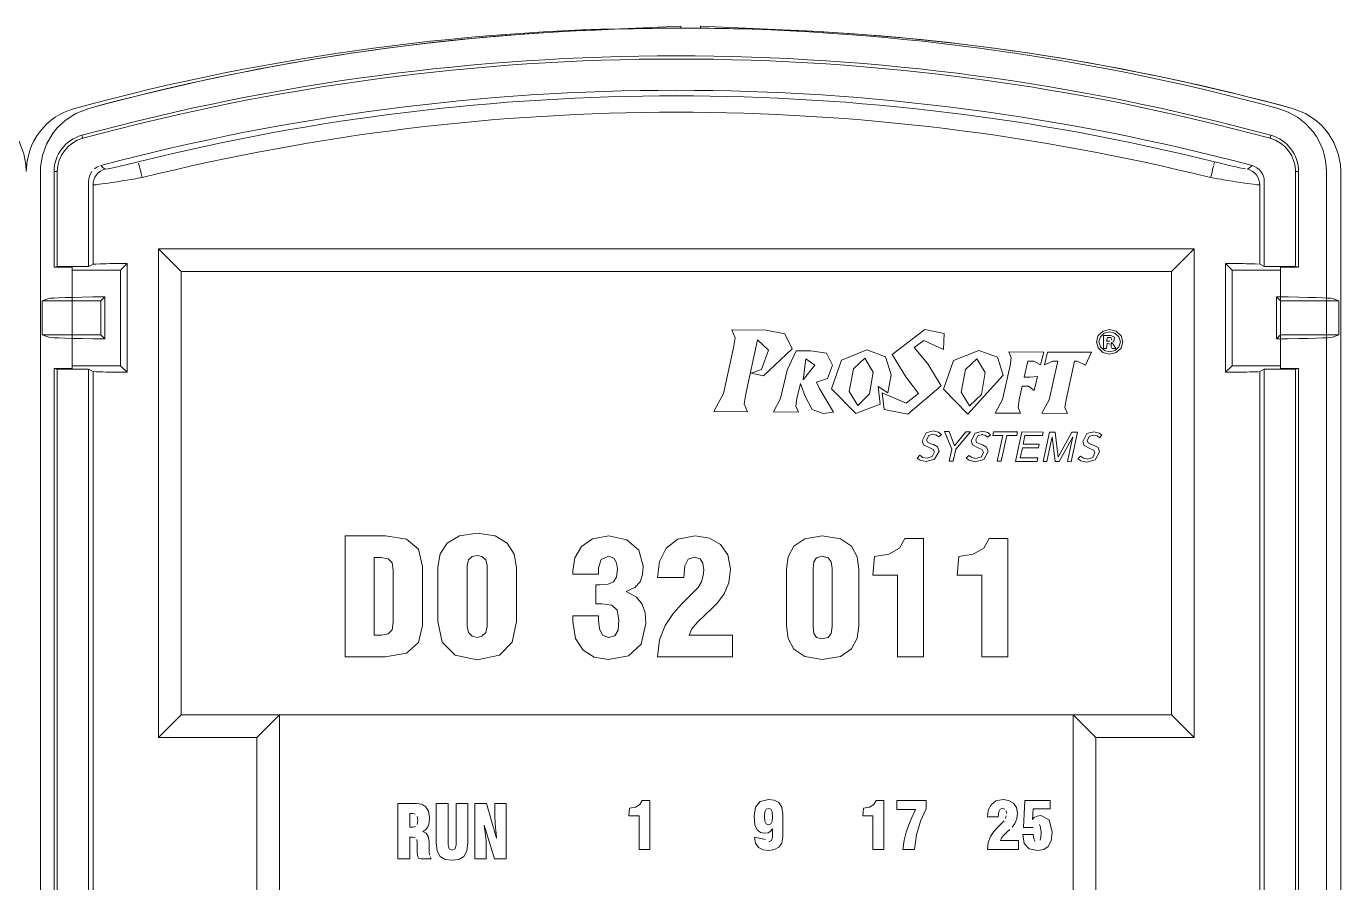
# Model space of a CAD drawing. Header units: millimetres. Extents: x -6000 to 26000, y -6000 to 26000.
# Drawn here: x 142.17 to 147.75, y -4325.2 to -4321.56 of the extents above; entities that cross this region are included whole.
import ezdxf

# ---------------------------------------------------------------- set-up
doc = ezdxf.new("R2010")
doc.units = ezdxf.units.MM
doc.header["$MEASUREMENT"] = 0
doc.layers.add('Чертеж и Рисунок_Ном._пера__1', color=7, linetype='Continuous', lineweight=15)
doc.layers.add('Чертеж и Рисунок_Ном._пера__7', color=7, linetype='Continuous', lineweight=15)

msp = doc.modelspace()

# ---------------------------------------------------------------- linework, layer by layer
at = {"layer": 'Чертеж и Рисунок_Ном._пера__1', "color": 7, "linetype": 'Continuous', "lineweight": 15, "flags": 128}
for points in [[(145.3943, -4322.8662), (145.3151, -4322.8499), (145.1684, -4322.8492), (145.1823, -4322.8819), (145.1758, -4322.9255), (145.1327, -4323.1195), (145.0915, -4323.1956), (145.2353, -4323.1963), (145.2209, -4323.1636), (145.2278, -4323.12), (145.2779, -4322.8913)], [(145.2511, -4323.0329), (145.3032, -4323.0436), (145.4251, -4322.9287), (145.3943, -4322.8662)], [(145.2779, -4322.8913), (145.324, -4322.9352), (145.2947, -4323.0173)], [(146.0711, -4322.8636), (145.9884, -4322.8469), (145.8501, -4322.9537), (145.9081, -4323.0486)], [(146.0018, -4322.9926), (145.9428, -4322.9234), (145.9839, -4322.8934)], [(145.9839, -4322.8934), (146.0672, -4322.9325), (146.0711, -4322.8636)], [(146.7243, -4322.9257), (146.7168, -4322.8995), (146.7246, -4322.873)], [(146.7243, -4322.9257), (146.7168, -4322.8995), (146.7246, -4322.873)], [(146.7246, -4322.873), (146.7455, -4322.8539)], [(146.7246, -4322.873), (146.7455, -4322.8539)], [(146.7341, -4322.8784), (146.7279, -4322.8997), (146.7341, -4322.9209), (146.7508, -4322.9365)], [(146.7341, -4322.8784), (146.7279, -4322.8997), (146.7341, -4322.9209), (146.7508, -4322.9365)], [(146.7506, -4322.8631), (146.7341, -4322.8784)], [(146.7506, -4322.8631), (146.7341, -4322.8784)], [(146.7455, -4322.8539), (146.7732, -4322.8473)], [(146.7455, -4322.8539), (146.7732, -4322.8473)], [(146.7476, -4322.9277), (146.7476, -4322.872), (146.7597, -4322.8721), (146.779, -4322.8722), (146.7941, -4322.8799)], [(146.7476, -4322.9277), (146.7476, -4322.872), (146.7597, -4322.8721), (146.779, -4322.8722), (146.7941, -4322.8799)], [(146.7733, -4322.8577), (146.7506, -4322.8631)], [(146.7733, -4322.8577), (146.7506, -4322.8631)], [(146.7779, -4322.8817), (146.7647, -4322.8809), (146.7597, -4322.8961)], [(146.7779, -4322.8817), (146.7647, -4322.8809), (146.7597, -4322.8961)], [(146.7597, -4322.8961), (146.7739, -4322.8961)], [(146.7597, -4322.8961), (146.7739, -4322.8961)], [(146.7732, -4322.8473), (146.8015, -4322.8544)], [(146.7732, -4322.8473), (146.8015, -4322.8544)], [(146.7957, -4322.8632), (146.7733, -4322.8577)], [(146.7957, -4322.8632), (146.7733, -4322.8577)], [(146.782, -4322.8928), (146.7779, -4322.8817)], [(146.782, -4322.8928), (146.7779, -4322.8817)], [(146.7916, -4322.8986), (146.7801, -4322.9034)], [(146.7916, -4322.8986), (146.7801, -4322.9034)], [(146.7941, -4322.8799), (146.7916, -4322.8986)], [(146.7941, -4322.8799), (146.7916, -4322.8986)], [(146.8125, -4322.8787), (146.7957, -4322.8632)], [(146.8125, -4322.8787), (146.7957, -4322.8632)], [(146.7961, -4322.9366), (146.8128, -4322.921), (146.8187, -4322.9001), (146.8125, -4322.8787)], [(146.7961, -4322.9366), (146.8128, -4322.921), (146.8187, -4322.9001), (146.8125, -4322.8787)], [(146.8015, -4322.8544), (146.822, -4322.8737)], [(146.8015, -4322.8544), (146.822, -4322.8737)], [(146.822, -4322.8737), (146.8296, -4322.9001), (146.822, -4322.9264)], [(146.822, -4322.8737), (146.8296, -4322.9001), (146.822, -4322.9264)], [(145.5703, -4322.9481), (145.5045, -4322.9381), (145.4423, -4322.9378), (145.4038, -4323.0201), (145.3759, -4323.1404), (145.345, -4323.1974), (145.4514, -4323.198), (145.4406, -4323.1723), (145.4454, -4323.1407), (145.4599, -4323.0772), (145.4789, -4323.1271), (145.5104, -4323.1871)], [(145.5747, -4323.0551), (145.5967, -4322.9988), (145.5703, -4322.9481)], [(145.8209, -4322.9627), (145.7421, -4322.9341), (145.6343, -4322.977)], [(146.2177, -4322.9365), (146.1099, -4322.9794)], [(146.2964, -4322.9651), (146.2177, -4322.9365)], [(146.7449, -4322.945), (146.7243, -4322.9257)], [(146.7449, -4322.945), (146.7243, -4322.9257)], [(146.7732, -4322.9523), (146.7449, -4322.945)], [(146.7732, -4322.9523), (146.7449, -4322.945)], [(146.7734, -4322.9091), (146.7629, -4322.9048), (146.7597, -4322.9277), (146.7476, -4322.9277)], [(146.7734, -4322.9091), (146.7629, -4322.9048), (146.7597, -4322.9277), (146.7476, -4322.9277)], [(146.7508, -4322.9365), (146.7733, -4322.9422)], [(146.7508, -4322.9365), (146.7733, -4322.9422)], [(146.8013, -4322.9454), (146.7732, -4322.9523)], [(146.8013, -4322.9454), (146.7732, -4322.9523)], [(146.7733, -4322.9422), (146.7961, -4322.9366)], [(146.7733, -4322.9422), (146.7961, -4322.9366)], [(146.822, -4322.9264), (146.8013, -4322.9454)], [(146.822, -4322.9264), (146.8013, -4322.9454)], [(145.6343, -4322.977), (145.5916, -4323.0987), (145.696, -4323.2044), (145.7988, -4323.1649), (145.7908, -4323.0897)], [(145.6856, -4323.0145), (145.7335, -4322.969)], [(145.7335, -4322.969), (145.7696, -4323.0279), (145.7532, -4323.1207)], [(145.7908, -4323.0897), (145.8311, -4323.1164), (145.8454, -4323.0394), (145.8209, -4322.9627)], [(145.9081, -4323.0486), (145.9621, -4323.1187), (145.9091, -4323.1606), (145.8065, -4323.1155), (145.816, -4323.1869), (145.916, -4323.2073), (146.0572, -4323.086), (146.0018, -4322.9926)], [(146.1099, -4322.9794), (146.0672, -4323.1011), (146.1716, -4323.2068), (146.321, -4323.0418), (146.2964, -4322.9651)], [(146.1612, -4323.0168), (146.2091, -4322.9714)], [(146.2091, -4322.9714), (146.2452, -4323.0302), (146.2288, -4323.1231)], [(145.2947, -4323.0173), (145.2511, -4323.0329)], [(145.5428, -4323.1003), (145.5286, -4323.0705), (145.5747, -4323.0551)], [(145.7532, -4323.1207), (145.7031, -4323.1695), (145.6674, -4323.1106), (145.6856, -4323.0145)], [(146.1787, -4323.1719), (146.143, -4323.113), (146.1612, -4323.0168)], [(145.6004, -4323.1987), (145.5428, -4323.1003)], [(146.2288, -4323.1231), (146.1787, -4323.1719)], [(145.5104, -4323.1871), (145.5569, -4323.2038)], [(145.5569, -4323.2038), (145.6004, -4323.1987)], [(146.0234, -4323.3563), (146.0091, -4323.3503), (145.9825, -4323.3364), (145.9767, -4323.3196), (145.9941, -4323.2858)], [(145.9941, -4323.2858), (146.0239, -4323.2779)], [(146.0239, -4323.2779), (146.0471, -4323.2836)], [(146.0471, -4323.2836), (146.0586, -4323.2929), (146.0477, -4323.3037), (146.0379, -4323.296)], [(146.232, -4323.3573), (146.2178, -4323.3513), (146.1912, -4323.3375), (146.1853, -4323.3207), (146.2028, -4323.2868)], [(146.2028, -4323.2868), (146.2326, -4323.279), (146.2558, -4323.2846), (146.2672, -4323.294), (146.2563, -4323.3048), (146.2465, -4323.2971)], [(146.6647, -4323.3398), (146.6588, -4323.323), (146.6763, -4323.2892)], [(146.6763, -4323.2892), (146.7061, -4323.2813), (146.7293, -4323.287)], [(146.7293, -4323.287), (146.7407, -4323.2963), (146.7298, -4323.3072), (146.72, -4323.2994)], [(146.0052, -4323.2975), (145.9957, -4323.3153), (145.9999, -4323.3258)], [(145.9999, -4323.3258), (146.0136, -4323.3323), (146.025, -4323.3357), (146.0418, -4323.3453), (146.0486, -4323.3639), (146.0296, -4323.3979)], [(146.0379, -4323.296), (146.0227, -4323.2922), (146.0052, -4323.2975)], [(146.2138, -4323.2985), (146.2044, -4323.3163), (146.2085, -4323.3268)], [(146.2085, -4323.3268), (146.2222, -4323.3334), (146.2337, -4323.3368), (146.2504, -4323.3463)], [(146.2465, -4323.2971), (146.2313, -4323.2932), (146.2138, -4323.2985)], [(146.7056, -4323.3597), (146.6913, -4323.3537), (146.6647, -4323.3398)], [(146.6874, -4323.3009), (146.6779, -4323.3187), (146.682, -4323.3292)], [(146.682, -4323.3292), (146.6958, -4323.3357), (146.7072, -4323.3392), (146.724, -4323.3487)], [(146.7049, -4323.2956), (146.6874, -4323.3009)], [(146.72, -4323.2994), (146.7049, -4323.2956)], [(145.9683, -4323.4017), (145.9556, -4323.393), (145.9667, -4323.3815)], [(145.9667, -4323.3815), (145.9795, -4323.3903)], [(146.0296, -4323.3979), (145.9941, -4323.4077), (145.9683, -4323.4017)], [(145.9795, -4323.3903), (145.9979, -4323.3941)], [(145.9979, -4323.3941), (146.0198, -4323.3869)], [(146.0198, -4323.3869), (146.0288, -4323.3673), (146.0234, -4323.3563)], [(146.1769, -4323.4027), (146.1642, -4323.3941), (146.1753, -4323.3825)], [(146.1753, -4323.3825), (146.1881, -4323.3913)], [(146.2383, -4323.3989), (146.2028, -4323.4087), (146.1769, -4323.4027)], [(146.1881, -4323.3913), (146.2065, -4323.3952)], [(146.2065, -4323.3952), (146.2285, -4323.388)], [(146.2285, -4323.388), (146.2374, -4323.3684), (146.232, -4323.3573)], [(146.2504, -4323.3463), (146.2572, -4323.3649), (146.2383, -4323.3989)], [(146.6763, -4323.4111), (146.6505, -4323.4051), (146.6378, -4323.3964), (146.6489, -4323.3849)], [(146.6489, -4323.3849), (146.6617, -4323.3937)], [(146.6617, -4323.3937), (146.6801, -4323.3976)], [(146.7118, -4323.4013), (146.6763, -4323.4111)], [(146.6801, -4323.3976), (146.702, -4323.3904)], [(146.702, -4323.3904), (146.7109, -4323.3708), (146.7056, -4323.3597)], [(146.724, -4323.3487), (146.7308, -4323.3673), (146.7118, -4323.4013)]]:
    msp.add_lwpolyline(points, dxfattribs=at)
for points in [[(146.4935, -4322.943), (146.3449, -4322.9423), (146.3554, -4322.9669), (146.3505, -4322.9996), (146.3185, -4323.1451), (146.2873, -4323.2021), (146.3951, -4323.2027), (146.3847, -4323.1781), (146.3895, -4323.1454), (146.4021, -4323.0875), (146.4293, -4323.0877), (146.453, -4323.1056), (146.4668, -4323.0462), (146.4348, -4323.0494), (146.4107, -4323.0493), (146.4263, -4322.981), (146.4519, -4322.9811), (146.4802, -4322.9976)], [(146.6961, -4322.944), (146.6709, -4322.9986), (146.6348, -4322.982), (146.6245, -4322.982), (146.5881, -4323.1464), (146.5833, -4323.1791), (146.5937, -4323.2037), (146.4859, -4323.2031), (146.5171, -4323.1461), (146.5535, -4322.9816), (146.5324, -4322.9815), (146.4964, -4322.9977), (146.5089, -4322.9431)], [(146.7801, -4322.9034), (146.7883, -4322.9099), (146.7998, -4322.9279), (146.7847, -4322.9279), (146.7797, -4322.9188)], [(146.7801, -4322.9034), (146.7883, -4322.9099), (146.7998, -4322.9279), (146.7847, -4322.9279), (146.7797, -4322.9188)], [(145.4714, -4323.0609), (145.4833, -4322.9715), (145.5208, -4322.9991)], [(146.0913, -4323.2808), (146.1146, -4323.3411), (146.1632, -4323.2812), (146.183, -4323.2813), (146.1199, -4323.3558), (146.1092, -4323.4061), (146.0923, -4323.406), (146.103, -4323.3557), (146.0716, -4323.2807)], [(146.3128, -4323.4071), (146.2959, -4323.407), (146.3194, -4323.2969), (146.277, -4323.2967), (146.2801, -4323.2817), (146.3818, -4323.2823), (146.3787, -4323.2973), (146.3363, -4323.297)], [(146.4658, -4323.4079), (146.3734, -4323.4074), (146.3999, -4323.2823), (146.4912, -4323.2828), (146.4881, -4323.2978), (146.4137, -4323.2974), (146.4058, -4323.3341), (146.4743, -4323.3345), (146.4712, -4323.3495), (146.4027, -4323.3491), (146.3934, -4323.3925), (146.4689, -4323.3929)], [(146.5414, -4323.2831), (146.5545, -4323.389), (146.613, -4323.2834), (146.6369, -4323.2835), (146.6104, -4323.4086), (146.594, -4323.4085), (146.6097, -4323.3346), (146.6169, -4323.3034), (146.559, -4323.4084), (146.5422, -4323.4083), (146.5295, -4323.303), (146.5227, -4323.3342), (146.5071, -4323.4081), (146.4907, -4323.408), (146.5172, -4323.2829)]]:
    msp.add_lwpolyline(points, close=True, dxfattribs=at)
at = {"layer": 'Чертеж и Рисунок_Ном._пера__7', "color": 7, "linetype": 'Continuous', "lineweight": 15}
for p, q in [((144.5688, -4321.5761), (144.9518, -4321.5594)), ((144.9518, -4321.5594), (144.9518, -4321.5669)), ((145.0353, -4321.5594), (145.4183, -4321.5761)), ((145.0353, -4321.5669), (145.0353, -4321.5594)), ((142.4083, -4322.0224), (142.4118, -4322.0353)), ((147.4581, -4322.0224), (147.4546, -4322.0353)), ((142.2324, -4328.7722), (142.2324, -4322.1764)), ((142.2324, -4328.7722), (142.2324, -4322.1767)), ((142.2903, -4322.5824), (142.2903, -4322.1767)), ((142.3037, -4322.1767), (142.2903, -4322.1767)), ((142.3037, -4322.1767), (142.3037, -4322.5797)), ((142.4363, -4322.5797), (142.4363, -4322.2183)), ((147.43, -4322.5797), (147.43, -4322.2183)), ((147.5627, -4322.1767), (147.5627, -4322.5797)), ((147.5627, -4322.1767), (147.5761, -4322.1767)), ((147.5761, -4322.1767), (147.5761, -4322.5824)), ((147.6943, -4328.7722), (147.6943, -4322.1764)), ((147.7547, -4322.1764), (147.7547, -4328.7722)), ((147.7547, -4328.7305), (147.7547, -4322.1767)), ((142.4555, -4322.2331), (142.4555, -4322.5701)), ((147.4108, -4322.5701), (147.4108, -4322.2331)), ((142.7338, -4322.5041), (147.1326, -4322.5041)), ((142.7338, -4322.5041), (142.8301, -4322.6005)), ((142.7338, -4324.58), (142.7338, -4322.5041)), ((147.0363, -4322.6005), (147.1326, -4322.5041)), ((147.1326, -4322.5041), (147.1326, -4324.58)), ((142.3037, -4322.5797), (142.2903, -4322.5824)), ((142.3668, -4322.5824), (142.2903, -4322.5824)), ((142.4363, -4322.5797), (142.3037, -4322.5797)), ((142.3668, -4322.5947), (142.3668, -4322.5824)), ((142.5725, -4322.5947), (142.3668, -4322.5947)), ((142.3668, -4323.001), (142.3668, -4322.5947)), ((142.4555, -4322.5701), (142.4363, -4322.5797)), ((142.5725, -4322.5947), (142.6004, -4322.5668)), ((142.5725, -4322.5947), (142.5725, -4323.001)), ((142.6004, -4322.5668), (142.6004, -4323.0289)), ((147.0363, -4322.6005), (142.8301, -4322.6005)), ((142.8301, -4322.6005), (142.8301, -4324.4836)), ((147.0363, -4324.4836), (147.0363, -4322.6005)), ((147.266, -4323.0289), (147.266, -4322.5668)), ((147.266, -4322.5668), (147.2939, -4322.5947)), ((147.2939, -4322.5947), (147.4996, -4322.5947)), ((147.2939, -4323.001), (147.2939, -4322.5947)), ((147.43, -4322.5797), (147.4108, -4322.5701)), ((147.5627, -4322.5797), (147.43, -4322.5797)), ((147.4996, -4322.5824), (147.4996, -4322.5947)), ((147.5761, -4322.5824), (147.4996, -4322.5824)), ((147.4996, -4322.5947), (147.4996, -4323.001)), ((147.5761, -4322.5824), (147.5627, -4322.5797)), ((142.2397, -4322.7252), (142.2675, -4322.7159)), ((142.2397, -4322.7252), (142.2397, -4322.8705)), ((142.4888, -4322.7252), (142.2397, -4322.7252)), ((142.4888, -4322.7252), (142.5055, -4322.7085)), ((142.4888, -4322.7252), (142.4888, -4322.8705)), ((142.5055, -4322.7085), (142.5055, -4322.8873)), ((147.4816, -4322.7085), (147.4816, -4322.8873)), ((147.4816, -4322.7085), (147.4983, -4322.7252)), ((147.7474, -4322.7252), (147.4983, -4322.7252)), ((147.4983, -4322.8705), (147.4983, -4322.7252)), ((147.7474, -4322.7252), (147.7196, -4322.7159)), ((147.7474, -4322.7252), (147.7474, -4322.8705)), ((142.2675, -4322.8798), (142.2397, -4322.8705)), ((142.2397, -4322.8705), (142.4888, -4322.8705)), ((142.4888, -4322.8705), (142.5055, -4322.8873)), ((147.4983, -4322.8705), (147.4816, -4322.8873)), ((147.4983, -4322.8705), (147.7474, -4322.8705)), ((147.7196, -4322.8798), (147.7474, -4322.8705)), ((142.5725, -4323.001), (142.3668, -4323.001)), ((142.3668, -4323.001), (142.3668, -4323.0133)), ((142.6004, -4323.0289), (142.5725, -4323.001)), ((147.266, -4323.0289), (147.2939, -4323.001)), ((147.2939, -4323.001), (147.4996, -4323.001)), ((147.4996, -4323.0133), (147.4996, -4323.001)), ((142.2903, -4323.0133), (142.2903, -4327.6039)), ((142.3037, -4323.016), (142.2903, -4323.0133)), ((142.3668, -4323.0133), (142.2903, -4323.0133)), ((142.4363, -4323.016), (142.3037, -4323.016)), ((142.3037, -4323.016), (142.3037, -4327.6013)), ((142.4363, -4323.016), (142.4555, -4323.0256)), ((142.4363, -4327.6013), (142.4363, -4323.016)), ((142.4555, -4323.0256), (142.4555, -4327.5917)), ((147.43, -4323.016), (147.4108, -4323.0256)), ((147.4108, -4327.5917), (147.4108, -4323.0256)), ((147.5627, -4323.016), (147.43, -4323.016)), ((147.43, -4327.6013), (147.43, -4323.016)), ((147.5761, -4323.0133), (147.4996, -4323.0133)), ((147.5761, -4323.0133), (147.5627, -4323.016)), ((147.5627, -4327.6013), (147.5627, -4323.016)), ((147.5761, -4323.0133), (147.5761, -4327.6039)), ((142.7338, -4324.58), (142.8301, -4324.4836)), ((142.8301, -4324.4836), (143.2474, -4324.4836)), ((143.1511, -4324.58), (143.2474, -4324.4836)), ((143.2474, -4324.4836), (143.2474, -4328.3784)), ((143.2474, -4324.4836), (146.619, -4324.4836)), ((146.619, -4324.4836), (147.0363, -4324.4836)), ((146.619, -4324.4836), (146.7153, -4324.58)), ((146.619, -4328.3784), (146.619, -4324.4836)), ((147.0363, -4324.4836), (147.1326, -4324.58)), ((143.1511, -4324.58), (142.7338, -4324.58)), ((143.1511, -4328.4748), (143.1511, -4324.58)), ((147.1326, -4324.58), (146.7153, -4324.58)), ((146.7153, -4324.58), (146.7153, -4328.4748))]:
    msp.add_line(p, q, dxfattribs=at)
at = {"layer": 'Чертеж и Рисунок_Ном._пера__7', "color": 7, "linetype": 'Continuous', "lineweight": 15, "flags": 128}
for points in [[(141.9672, -4321.9084), (142.022, -4321.9297), (142.0635, -4321.9561), (142.0916, -4321.9808), (142.1191, -4322.0133), (142.1433, -4322.0534), (142.1618, -4322.1015), (142.1704, -4322.1465), (142.1721, -4322.1764)], [(142.3769, -4321.9084), (142.3553, -4321.9152), (142.3344, -4321.9238), (142.3141, -4321.934), (142.2948, -4321.9459), (142.2778, -4321.9583), (142.2595, -4321.9741), (142.2436, -4321.9904), (142.229, -4322.0078), (142.2169, -4322.025), (142.2046, -4322.0459), (142.1942, -4322.0678), (142.1867, -4322.0875), (142.1757, -4322.1314), (142.1721, -4322.1764)], [(142.4373, -4321.9084), (142.3829, -4321.9295), (142.3369, -4321.9593), (142.3039, -4321.9904), (142.2835, -4322.0159), (142.2582, -4322.0594), (142.2408, -4322.1085), (142.2331, -4322.1565), (142.2324, -4322.1764)], [(147.4894, -4321.9084), (147.5321, -4321.9238), (147.5716, -4321.9459), (147.607, -4321.9742), (147.6374, -4322.0078), (147.6512, -4322.0277), (147.6618, -4322.0459), (147.6722, -4322.0678), (147.6797, -4322.0875), (147.6861, -4322.1093), (147.6907, -4322.1315), (147.6935, -4322.1555), (147.6943, -4322.1764)], [(147.5498, -4321.9084), (147.6046, -4321.9297), (147.6461, -4321.9561), (147.6742, -4321.9808), (147.7017, -4322.0133), (147.726, -4322.0534), (147.7444, -4322.1015), (147.7531, -4322.1465), (147.7547, -4322.1764)], [(142.4555, -4322.2331), (142.4564, -4322.2223), (142.4591, -4322.2113), (142.4636, -4322.2006), (142.47, -4322.1907), (142.4779, -4322.182), (142.4871, -4322.1749), (142.497, -4322.1695), (142.5073, -4322.1659)], [(142.4624, -4322.1641), (142.4718, -4322.1577), (142.4822, -4322.153)], [(142.5073, -4322.1659), (142.4976, -4322.1585), (142.488, -4322.1512)], [(142.5073, -4322.1659), (142.5195, -4322.1646), (142.5336, -4322.1617), (142.5506, -4322.158), (142.5614, -4322.1556), (142.5762, -4322.1521), (142.5954, -4322.1475), (142.6124, -4322.1434), (142.6298, -4322.1392), (142.6473, -4322.1348)], [(142.6513, -4322.1507), (142.6486, -4322.1402)], [(142.6641, -4322.2023), (142.6611, -4322.1902), (142.658, -4322.1779), (142.6541, -4322.1623), (142.6513, -4322.1507)], [(147.2151, -4322.1507), (147.2122, -4322.1623), (147.2084, -4322.1779), (147.2053, -4322.1902), (147.2023, -4322.2023)], [(147.2191, -4322.1348), (147.2161, -4322.1466)], [(147.2191, -4322.1348), (147.2322, -4322.1381), (147.2501, -4322.1425), (147.2603, -4322.1449), (147.271, -4322.1475), (147.2831, -4322.1504), (147.2935, -4322.1529), (147.3098, -4322.1567), (147.3245, -4322.16), (147.3403, -4322.1633), (147.3505, -4322.1652)], [(147.3784, -4322.1512), (147.3688, -4322.1585), (147.3591, -4322.1659)], [(147.4108, -4322.2331), (147.41, -4322.2223), (147.4073, -4322.2113), (147.4028, -4322.2006), (147.3964, -4322.1907), (147.3884, -4322.182), (147.3793, -4322.1749), (147.3693, -4322.1695), (147.3591, -4322.1659)], [(147.3784, -4322.1512), (147.3891, -4322.155), (147.3991, -4322.1605), (147.408, -4322.1676), (147.4156, -4322.176), (147.4218, -4322.1855), (147.4263, -4322.196), (147.4291, -4322.207), (147.43, -4322.2183)], [(142.4363, -4322.2183), (142.4373, -4322.207), (142.4401, -4322.196), (142.4446, -4322.1855), (142.4508, -4322.176)], [(142.4555, -4322.2331), (142.4683, -4322.2324), (142.4837, -4322.2305), (142.495, -4322.229), (142.5072, -4322.2272), (142.5201, -4322.2253), (142.536, -4322.2229), (142.5462, -4322.2213), (142.558, -4322.2195), (142.5715, -4322.2173), (142.5868, -4322.2149), (142.6005, -4322.2127), (142.6137, -4322.2106), (142.6261, -4322.2085), (142.6376, -4322.2067), (142.6479, -4322.205), (142.6641, -4322.2023)], [(147.2023, -4322.2023), (147.2181, -4322.2049), (147.2324, -4322.2072), (147.2452, -4322.2093), (147.2565, -4322.2112), (147.2738, -4322.214), (147.2949, -4322.2173), (147.3084, -4322.2195), (147.3202, -4322.2213), (147.3304, -4322.2229), (147.3463, -4322.2253), (147.3591, -4322.2272), (147.3714, -4322.229), (147.3826, -4322.2305), (147.3981, -4322.2324), (147.4098, -4322.2333)], [(142.4555, -4322.5701), (142.4675, -4322.5691), (142.4857, -4322.5684), (142.4977, -4322.5681), (142.5114, -4322.5678), (142.5267, -4322.5675), (142.5434, -4322.5673), (142.5708, -4322.567), (142.6004, -4322.5668)], [(147.266, -4322.5668), (147.2956, -4322.567), (147.323, -4322.5673), (147.3397, -4322.5675), (147.355, -4322.5678), (147.3687, -4322.5681), (147.3807, -4322.5684), (147.3908, -4322.5687), (147.405, -4322.5694)], [(142.4555, -4323.0256), (142.4675, -4323.0267), (142.4857, -4323.0273), (142.4977, -4323.0276), (142.5114, -4323.0279), (142.5267, -4323.0282), (142.5434, -4323.0284), (142.5708, -4323.0287), (142.6004, -4323.0289)], [(147.266, -4323.0289), (147.2956, -4323.0287), (147.323, -4323.0284), (147.3397, -4323.0282), (147.355, -4323.0279), (147.3687, -4323.0276), (147.3807, -4323.0273), (147.3908, -4323.027), (147.405, -4323.0263)], [(143.7866, -4323.7375), (143.698, -4323.724), (143.5257, -4323.724), (143.5257, -4324.2373)], [(144.0124, -4323.7237), (143.9603, -4323.7545)], [(144.0877, -4323.7125), (144.0124, -4323.7237)], [(144.1628, -4323.724), (144.0877, -4323.7125)], [(144.2144, -4323.7551), (144.1628, -4323.724)], [(144.5773, -4323.7362), (144.5298, -4323.7691)], [(144.6468, -4323.724), (144.5773, -4323.7362)], [(144.7229, -4323.7402), (144.6468, -4323.724)], [(145.0136, -4323.724), (144.94, -4323.7381)], [(145.0734, -4323.7334), (145.0136, -4323.724)], [(145.1208, -4323.7608), (145.0734, -4323.7334)], [(145.4789, -4323.7358), (145.4321, -4323.7673)], [(145.5527, -4323.724), (145.4789, -4323.7358)], [(145.6297, -4323.7359), (145.5527, -4323.724)], [(145.6773, -4323.7676), (145.6297, -4323.7359)], [(146.2306, -4324.2373), (146.3407, -4324.2373), (146.3407, -4323.7347), (146.262, -4323.7347), (146.2391, -4323.7758), (146.1939, -4323.802)], [(143.8381, -4323.78), (143.7866, -4323.7375)], [(143.8378, -4324.1763), (143.8546, -4324.1043), (143.8546, -4323.8541), (143.8381, -4323.78)], [(143.9603, -4323.7545), (143.9302, -4323.8002)], [(144.244, -4323.8012), (144.2144, -4323.7551)], [(144.5298, -4323.7691), (144.5025, -4323.8166)], [(144.7736, -4323.7847), (144.7229, -4323.7402)], [(144.7892, -4323.8871), (144.792, -4323.8519), (144.7736, -4323.7847)], [(144.8901, -4323.7766), (144.8617, -4323.8329)], [(144.94, -4323.7381), (144.8901, -4323.7766)], [(145.1519, -4323.8048), (145.1208, -4323.7608)], [(145.4321, -4323.7673), (145.4076, -4323.8124)], [(145.7012, -4323.8126), (145.6773, -4323.7676)], [(143.6494, -4323.8162), (143.6794, -4323.8162), (143.7086, -4323.8213)], [(143.7089, -4324.1399), (143.6802, -4324.1451), (143.6494, -4324.1451), (143.6494, -4323.8162)], [(143.7086, -4323.8213), (143.7256, -4323.8382)], [(143.7256, -4323.8382), (143.7309, -4323.8691), (143.7309, -4324.0907), (143.7256, -4324.1227), (143.7089, -4324.1399)], [(143.9302, -4323.8002), (143.9204, -4323.857), (143.9204, -4324.0879), (143.9381, -4324.1752), (143.993, -4324.2303), (144.087, -4324.2495)], [(144.0504, -4324.1348), (144.0441, -4324.1093), (144.0441, -4323.8491), (144.0504, -4323.8251)], [(144.0504, -4323.8251), (144.0664, -4323.8113)], [(144.0664, -4323.8113), (144.087, -4323.8069)], [(144.087, -4323.8069), (144.1074, -4323.8113)], [(144.1074, -4323.8113), (144.1233, -4323.8251)], [(144.1233, -4323.8251), (144.1299, -4323.8491), (144.1299, -4324.1093), (144.1233, -4324.1348)], [(144.2362, -4324.1752), (144.2536, -4324.0879), (144.2536, -4323.8577), (144.244, -4323.8012)], [(144.5025, -4323.8166), (144.4938, -4323.8727), (144.4938, -4323.887), (144.6025, -4323.887)], [(144.6025, -4323.887), (144.6025, -4323.8598), (144.6139, -4323.8238)], [(144.6139, -4323.8238), (144.6447, -4323.8105)], [(144.6447, -4323.8105), (144.6671, -4323.8183)], [(144.6671, -4323.8183), (144.6795, -4323.8381)], [(144.6795, -4323.8381), (144.6833, -4323.8641), (144.6794, -4323.8989)], [(144.8617, -4323.8329), (144.8528, -4323.9006), (144.9643, -4323.9006), (144.9691, -4323.8504)], [(144.9691, -4323.8504), (144.9838, -4323.823), (145.0086, -4323.8148)], [(145.0086, -4323.8148), (145.0335, -4323.8214)], [(145.0335, -4323.8214), (145.0459, -4323.8401)], [(145.0459, -4323.8401), (145.0494, -4323.8684)], [(145.1631, -4323.8641), (145.1519, -4323.8048)], [(145.4076, -4323.8124), (145.4005, -4323.8648)], [(145.5904, -4324.1378), (145.5771, -4324.1555), (145.5513, -4324.1615), (145.5277, -4324.1555), (145.5168, -4324.1378), (145.5141, -4324.1093), (145.5141, -4323.8627), (145.5168, -4323.8342), (145.5277, -4323.8166)], [(145.5277, -4323.8166), (145.5513, -4323.8105)], [(145.5513, -4323.8105), (145.5771, -4323.8166)], [(145.5771, -4323.8166), (145.5904, -4323.8342)], [(145.5904, -4323.8342), (145.5942, -4323.8627), (145.5942, -4324.1093), (145.5904, -4324.1378)], [(145.7012, -4324.1588), (145.7079, -4324.1065), (145.7079, -4323.8648), (145.7012, -4323.8126)], [(146.1939, -4323.802), (146.1333, -4323.8112), (146.1255, -4323.8905), (146.2306, -4323.8905), (146.2306, -4324.2373)], [(144.6794, -4323.8989), (144.6664, -4323.9195), (144.6431, -4323.9294)], [(144.7788, -4323.9183), (144.7892, -4323.8871)], [(145.0472, -4323.8921), (145.0398, -4323.919)], [(145.0494, -4323.8684), (145.0472, -4323.8921)], [(145.1556, -4323.9231), (145.1631, -4323.8641)], [(145.4005, -4323.8648), (145.4005, -4324.1065), (145.4076, -4324.159)], [(144.6431, -4323.9294), (144.6082, -4323.932), (144.5911, -4323.932), (144.5911, -4324.0128), (144.6161, -4324.0128), (144.6591, -4324.0183)], [(144.7205, -4323.9606), (144.7569, -4323.9436)], [(144.7569, -4323.9436), (144.7788, -4323.9183)], [(145.0258, -4323.9427), (144.9943, -4323.9746)], [(145.0398, -4323.919), (145.0258, -4323.9427)], [(145.1358, -4323.9694), (145.1556, -4323.9231)], [(144.7635, -4323.984), (144.7205, -4323.9606)], [(144.7884, -4324.0133), (144.7635, -4323.984)], [(144.7999, -4324.0502), (144.7884, -4324.0133)], [(144.9571, -4324.011), (144.9191, -4324.0538)], [(144.9943, -4323.9746), (144.9571, -4324.011)], [(145.0843, -4324.032), (145.1073, -4324.0085)], [(145.1073, -4324.0085), (145.1358, -4323.9694)], [(144.6064, -4324.1184), (144.6025, -4324.0822), (144.6025, -4324.0629), (144.4938, -4324.0629), (144.4938, -4324.0879), (144.5051, -4324.16)], [(144.6591, -4324.0183), (144.6822, -4324.0388)], [(144.6822, -4324.0388), (144.689, -4324.08)], [(144.8027, -4324.0965), (144.7999, -4324.0502)], [(144.9191, -4324.0538), (144.8856, -4324.1047)], [(145.0234, -4324.0896), (145.0541, -4324.0599)], [(145.0541, -4324.0599), (145.0843, -4324.032)], [(144.62, -4324.1453), (144.6064, -4324.1184)], [(144.6852, -4324.1241), (144.6716, -4324.1484)], [(144.689, -4324.08), (144.6852, -4324.1241)], [(144.7836, -4324.1835), (144.8027, -4324.0965)], [(144.8528, -4324.2373), (145.1716, -4324.2373), (145.1716, -4324.1451), (144.9872, -4324.1451), (144.9989, -4324.1188)], [(144.8856, -4324.1047), (144.8618, -4324.1653)], [(144.9989, -4324.1188), (145.0234, -4324.0896)], [(143.7863, -4324.2216), (143.8378, -4324.1763)], [(144.0664, -4324.1501), (144.0504, -4324.1348)], [(144.1074, -4324.1501), (144.087, -4324.1551), (144.0664, -4324.1501)], [(144.1233, -4324.1348), (144.1074, -4324.1501)], [(144.1816, -4324.2303), (144.2362, -4324.1752)], [(144.5051, -4324.16), (144.5366, -4324.2098)], [(144.6454, -4324.1558), (144.62, -4324.1453)], [(144.6716, -4324.1484), (144.6454, -4324.1558)], [(144.8618, -4324.1653), (144.8528, -4324.2373)], [(145.4076, -4324.159), (145.4321, -4324.2043)], [(145.6773, -4324.2041), (145.7012, -4324.1588)], [(143.5257, -4324.2373), (143.698, -4324.2373), (143.7863, -4324.2216)], [(144.087, -4324.2495), (144.1816, -4324.2303)], [(144.5366, -4324.2098), (144.5846, -4324.2388)], [(144.5846, -4324.2388), (144.6454, -4324.2481)], [(144.6454, -4324.2481), (144.7298, -4324.2326)], [(144.7298, -4324.2326), (144.7836, -4324.1835)], [(145.4321, -4324.2043), (145.4789, -4324.2361)], [(145.4789, -4324.2361), (145.5527, -4324.2481)], [(145.5527, -4324.2481), (145.6297, -4324.236)], [(145.6297, -4324.236), (145.6773, -4324.2041)], [(144.7745, -4325.0551), (144.8198, -4325.0551), (144.8198, -4324.8481), (144.7874, -4324.8481), (144.778, -4324.865)], [(145.3244, -4324.8437), (145.2889, -4324.8523), (145.2693, -4324.8765)], [(145.3481, -4324.8466), (145.3244, -4324.8437)], [(145.381, -4324.8754), (145.3676, -4324.8566), (145.3481, -4324.8466)], [(145.7682, -4325.0551), (145.8136, -4325.0551), (145.8136, -4324.8481), (145.7812, -4324.8481), (145.7718, -4324.865)], [(145.9703, -4324.9349), (145.9943, -4324.8826), (145.9943, -4324.8481), (145.8695, -4324.8481), (145.8695, -4324.8861), (145.9493, -4324.8861), (145.9335, -4324.92)], [(146.2902, -4324.8496), (146.2696, -4324.8654)], [(146.3205, -4324.8437), (146.2902, -4324.8496)], [(146.3452, -4324.8476), (146.3205, -4324.8437)], [(146.3646, -4324.8589), (146.3452, -4324.8476)], [(146.4489, -4324.8835), (146.521, -4324.8835), (146.521, -4324.8481), (146.4127, -4324.8481), (146.4068, -4324.9621), (146.4489, -4324.9621)], [(143.8518, -4324.8638), (143.8298, -4324.86), (143.75, -4324.86), (143.75, -4325.0958), (143.8007, -4325.0958), (143.8007, -4325.0039)], [(143.8007, -4324.9024), (143.8133, -4324.9024), (143.8244, -4324.9054)], [(143.8245, -4324.9586), (143.8136, -4324.9615), (143.8007, -4324.9615), (143.8007, -4324.9024)], [(143.881, -4324.8935), (143.8694, -4324.875), (143.8518, -4324.8638)], [(143.8852, -4324.9195), (143.881, -4324.8935)], [(143.9128, -4324.86), (143.9128, -4325.0262), (143.9172, -4325.062)], [(143.9677, -4325.0525), (143.9635, -4325.0354), (143.9635, -4324.86), (143.9128, -4324.86)], [(144.0434, -4325.0619), (144.048, -4325.0262), (144.048, -4324.86), (143.9972, -4324.86), (143.9972, -4325.0354), (143.993, -4325.0524)], [(144.0773, -4324.86), (144.0773, -4325.0958), (144.1257, -4325.0958), (144.1257, -4325.04), (144.1247, -4325.0191)], [(144.1652, -4324.9634), (144.1678, -4324.9867), (144.1697, -4325.0081), (144.1263, -4324.86), (144.0773, -4324.86)], [(144.1195, -4324.973), (144.1172, -4324.9523), (144.1612, -4325.0958), (144.2102, -4325.0958), (144.2102, -4324.86), (144.1618, -4324.86), (144.1618, -4324.9188), (144.1628, -4324.94)], [(144.7594, -4324.8758), (144.7344, -4324.8796), (144.7312, -4324.9123), (144.7745, -4324.9123), (144.7745, -4325.0551)], [(144.778, -4324.865), (144.7594, -4324.8758)], [(145.2693, -4324.8765), (145.2632, -4324.9144), (145.2667, -4324.9514)], [(145.3079, -4324.9176), (145.3091, -4324.8957)], [(145.3091, -4324.8957), (145.314, -4324.8845)], [(145.314, -4324.8845), (145.3244, -4324.8814)], [(145.3244, -4324.8814), (145.3347, -4324.8846)], [(145.3347, -4324.8846), (145.3398, -4324.8959)], [(145.3398, -4324.8959), (145.3412, -4324.9176)], [(145.3812, -4325.0287), (145.3859, -4325.003), (145.3859, -4324.9047), (145.381, -4324.8754)], [(145.7531, -4324.8758), (145.7282, -4324.8796), (145.7249, -4324.9123), (145.7682, -4324.9123), (145.7682, -4325.0551)], [(145.7718, -4324.865), (145.7531, -4324.8758)], [(146.258, -4324.8886), (146.2543, -4324.9164), (146.3002, -4324.9164), (146.3022, -4324.8958), (146.3083, -4324.8845)], [(146.2696, -4324.8654), (146.258, -4324.8886)], [(146.3083, -4324.8845), (146.3185, -4324.8811)], [(146.3185, -4324.8811), (146.3287, -4324.8838)], [(146.3338, -4324.8915), (146.3352, -4324.9032)], [(146.3774, -4324.877), (146.3646, -4324.8589)], [(146.382, -4324.9014), (146.3774, -4324.877)], [(146.379, -4324.9257), (146.382, -4324.9014)], [(146.4534, -4324.92), (146.4451, -4324.9282), (146.4489, -4324.8835)], [(143.8318, -4324.9149), (143.8345, -4324.932), (143.8318, -4324.9491)], [(143.8693, -4324.9706), (143.8782, -4324.9589)], [(143.8782, -4324.9589), (143.8835, -4324.9425)], [(143.8835, -4324.9425), (143.8852, -4324.9195)], [(144.1628, -4324.94), (144.1652, -4324.9634)], [(145.2667, -4324.9514), (145.2764, -4324.9719)], [(145.3094, -4324.9353), (145.3079, -4324.9176)], [(145.3244, -4324.9509), (145.3145, -4324.9468), (145.3094, -4324.9353)], [(145.3347, -4324.9468), (145.3244, -4324.9509)], [(145.3398, -4324.9353), (145.3347, -4324.9468)], [(145.3412, -4324.9176), (145.3398, -4324.9353)], [(145.9202, -4324.9514), (145.9095, -4324.9826)], [(145.9335, -4324.92), (145.9202, -4324.9514)], [(145.9534, -4324.9933), (145.9703, -4324.9349)], [(146.2973, -4324.9619), (146.2816, -4324.9795)], [(146.3126, -4324.9469), (146.2973, -4324.9619)], [(146.3255, -4324.9338), (146.3126, -4324.9469)], [(146.3343, -4324.9129), (146.3313, -4324.924)], [(146.3591, -4324.9609), (146.3708, -4324.9448)], [(146.3708, -4324.9448), (146.379, -4324.9257)], [(146.4813, -4324.9117), (146.4648, -4324.914), (146.4534, -4324.92)], [(146.4748, -4324.9499), (146.4802, -4324.9612)], [(146.4802, -4324.9612), (146.4818, -4324.9833), (146.4809, -4325.0037)], [(146.5167, -4324.9294), (146.4813, -4324.9117)], [(146.5246, -4325.0189), (146.5287, -4324.9815), (146.5167, -4324.9294)], [(143.8007, -4325.0039), (143.8119, -4325.0039), (143.8241, -4325.0064)], [(143.8304, -4325.0139), (143.8321, -4325.0265), (143.8321, -4325.0653), (143.8332, -4325.0812)], [(143.8564, -4324.9792), (143.8693, -4324.9706)], [(143.8794, -4325.0005), (143.8701, -4324.9868), (143.8564, -4324.9792)], [(143.8842, -4325.0796), (143.8828, -4325.0662), (143.8828, -4325.0213), (143.8794, -4325.0005)], [(144.1247, -4325.0191), (144.1223, -4324.996), (144.1195, -4324.973)], [(145.2647, -4325.0039), (145.2692, -4325.0294), (145.2819, -4325.0467)], [(145.3113, -4325.0136), (145.2647, -4325.0039)], [(145.2764, -4324.9719), (145.2905, -4324.9835)], [(145.2905, -4324.9835), (145.3076, -4324.9871)], [(145.3076, -4324.9871), (145.3224, -4324.9843)], [(145.3224, -4324.9843), (145.3333, -4324.9774)], [(145.3374, -4325.0178), (145.3259, -4325.0227)], [(145.3333, -4324.9774), (145.3412, -4324.968), (145.3412, -4325.0039), (145.3374, -4325.0178)], [(145.9011, -4325.0164), (145.8951, -4325.0551), (145.9449, -4325.0551)], [(145.9095, -4324.9826), (145.9011, -4325.0164)], [(145.9449, -4325.0551), (145.9534, -4324.9933)], [(146.2543, -4325.0551), (146.3856, -4325.0551), (146.3856, -4325.0171), (146.3096, -4325.0171), (146.3144, -4325.0063)], [(146.2678, -4325.0005), (146.258, -4325.0255)], [(146.2816, -4324.9795), (146.2678, -4325.0005)], [(146.3144, -4325.0063), (146.3245, -4324.9943)], [(146.3245, -4324.9943), (146.3372, -4324.982)], [(146.3372, -4324.982), (146.3496, -4324.9706)], [(146.4508, -4325.0111), (146.4489, -4324.9915), (146.4044, -4324.9915), (146.4109, -4325.0306)], [(146.4563, -4325.0213), (146.4508, -4325.0111)], [(146.4809, -4325.0037), (146.4781, -4325.0162)], [(146.5128, -4325.0429), (146.5246, -4325.0189)], [(143.9172, -4325.062), (143.9303, -4325.0852)], [(143.993, -4325.0524), (143.9802, -4325.058), (143.9677, -4325.0525)], [(144.0302, -4325.0851), (144.0434, -4325.0619)], [(145.2819, -4325.0467), (145.3013, -4325.0565)], [(145.3013, -4325.0565), (145.3259, -4325.0595), (145.3493, -4325.0563)], [(145.3493, -4325.0563), (145.3684, -4325.0463)], [(145.3684, -4325.0463), (145.3812, -4325.0287)], [(146.258, -4325.0255), (146.2543, -4325.0551)], [(146.4109, -4325.0306), (146.4313, -4325.0526)], [(146.4313, -4325.0526), (146.4671, -4325.0595)], [(146.4671, -4325.0595), (146.4935, -4325.0557)], [(146.4935, -4325.0557), (146.5128, -4325.0429)], [(143.8332, -4325.0812), (143.8377, -4325.0919)], [(143.8377, -4325.0919), (143.8474, -4325.0958), (143.8919, -4325.0958), (143.8876, -4325.0863)], [(143.9303, -4325.0852), (143.9515, -4325.0977)], [(143.9515, -4325.0977), (143.9802, -4325.1014)], [(143.9802, -4325.1014), (144.0088, -4325.0976)], [(144.0088, -4325.0976), (144.0302, -4325.0851)]]:
    msp.add_lwpolyline(points, dxfattribs=at)
msp.add_lwpolyline([(145.8724, -4324.2373), (145.9825, -4324.2373), (145.9825, -4323.7347), (145.9038, -4323.7347), (145.8809, -4323.7758), (145.8356, -4323.802), (145.7751, -4323.8112), (145.7673, -4323.8905), (145.8724, -4323.8905)], close=True, dxfattribs=at)
at = {"layer": 'Чертеж и Рисунок_Ном._пера__7', "color": 7, "linetype": 'Continuous', "lineweight": 15}
for centre, radius, start, end in [((144.9332, -4331.3038), 9.737, 74.77978, 105.22022), ((144.9935, -4331.3038), 9.737, 90, 105.22022), ((144.9935, -4331.3038), 9.737, 92.5, 105.21846), ((144.9935, -4331.3038), 9.737, 74.77978, 90), ((144.9935, -4331.3038), 9.737, 74.78154, 87.5), ((144.9332, -4331.3038), 9.6188, 74.78154, 105.21846), ((144.9332, -4331.3038), 9.6054, 74.78154, 105.21846), ((144.9332, -4331.3316), 9.5005, 75.08546, 104.91454), ((144.9332, -4331.3316), 9.4766, 76.04186, 103.95814), ((144.9332, -4331.3316), 9.4071, 76.04185, 103.95815), ((142.4503, -4322.1767), 0.16, 105.2185, 180), ((142.4503, -4322.1767), 0.1466, 105.2185, 180), ((147.4161, -4322.1767), 0.1466, 0, 74.7815), ((147.4161, -4322.1767), 0.16, 0, 74.7815)]:
    msp.add_arc(centre, radius, start, end, dxfattribs=at)
for centre, start_param, end_param in [((142.8231, -4322.7164), 2.178367, 3.089233), ((147.164, -4322.7164), 0.05236, 0.963226), ((142.8231, -4322.8793), 3.193953, 4.104819), ((147.164, -4322.8793), 5.319959, 6.230825)]:
    msp.add_ellipse(centre, major_axis=(0.5564, 0), ratio=0.017455, start_param=start_param, end_param=end_param, dxfattribs=at)

doc.saveas('drawing.dxf')
